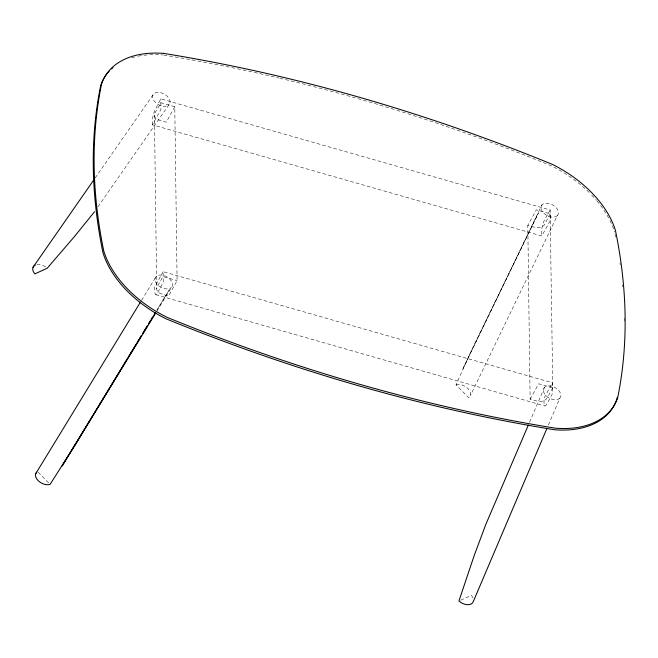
<?xml version="1.0" encoding="UTF-8"?>
<svg xmlns="http://www.w3.org/2000/svg" width="658" height="658" viewBox="0 0 658 658"><rect width="100%" height="100%" fill="white"/><g stroke="black" fill="none" stroke-linecap="round" stroke-linejoin="round"><path stroke-width="0.49" stroke-dasharray="3.29 2.47" d="M152.442 124.847L152.607 119.756A7.707 2.015 -74.1 0 1 155.403 109.253L160.815 98.873L550.187 209.992L550.327 220.471L541.805 235.967L152.442 124.847L160.955 109.351L160.815 98.873M544.47 387.406L529.155 423.184M559.777 398.246A9.467 6.012 28.8 0 1 544.553 393.903A9.467 6.012 28.8 0 1 552.037 386.328A9.467 6.012 28.8 0 1 559.777 398.246L548.18 425.545M456.035 384.881A9.541 6.054 28.8 0 1 468.06 388.656A9.541 6.054 28.8 0 1 468.644 397.679L456.035 384.881L471.58 350.089L538.532 212.666L462.632 369.418L542.036 204.745M557.342 215.594A9.467 6.012 28.8 0 1 542.126 211.251A9.467 6.012 28.8 0 1 549.603 203.667A9.467 6.012 28.8 0 1 557.342 215.594L470.544 395.335M550.121 213.801L544.84 224.181A7.707 5.601 -0.8 0 1 534.822 227.355L527.806 225.357L536.328 209.861L550.121 213.801L552.802 387.817L547.135 397.942A7.707 5.601 -0.8 0 1 537.117 401.117L530.126 399.274L527.806 225.357M174.781 106.686L166.26 122.182L159.252 120.175A7.707 5.601 -0.8 0 1 154.967 112.913L160.98 102.747L174.781 106.686L177.092 280.596L168.571 296.092L161.539 293.937A7.707 5.601 -0.8 0 1 157.262 286.682L162.937 276.557L177.092 280.596M163.118 271.688L154.597 287.184L154.901 292.473A7.707 2.015 -74.1 0 0 157.838 292.547L163.258 282.167L163.118 271.688L552.481 382.808L552.621 393.287L546.979 403.831A7.707 2.015 -74.1 0 1 544.043 403.757L543.969 398.304L552.481 382.808M530.126 399.274L538.639 383.779L552.802 387.817M550.187 209.992L544.536 220.002A7.707 2.015 -74.1 0 0 541.74 230.506L541.805 235.967M156.974 310.041L169.238 289.824L156.974 309.984M141.56 300.311L156.102 276.566M156.859 311.111L171.401 287.414A9.467 6.012 28.8 0 0 163.669 275.488A9.467 6.012 28.8 0 0 156.185 283.072A9.467 6.012 28.8 0 0 171.401 287.414M95.213 177.899L153.668 93.913M98.017 206.719L168.974 104.754A9.467 6.012 28.8 0 0 161.235 92.836A9.467 6.012 28.8 0 0 153.758 100.411A9.467 6.012 28.8 0 0 168.974 104.754M460.682 600.211L471.276 595.342A9.541 6.054 28.8 0 1 473.25 598.788M155.79 294.685L544.931 405.97M38.197 472.263L49.408 483.638M154.416 115.068L156.703 288.829M131.658 57.814A96.101 60.997 28.8 0 1 137.3 56.374M138.229 56.177A96.101 60.997 28.8 0 1 162.74 54.935M163.727 55.091A1264.166 802.406 28.8 0 1 278.869 78.022M279.839 78.253A1264.166 802.406 28.8 0 1 356.858 98.338A1264.166 802.406 28.8 0 1 395.886 109.968M396.864 110.273A1264.166 802.406 28.8 0 1 551.289 165.824A96.101 60.997 28.8 0 1 590.374 193.723M591.764 195.163A96.101 60.997 28.8 0 1 596.411 200.303M597.045 201.052A96.101 60.997 28.8 0 1 609.464 219.533M609.917 220.43A96.101 60.997 28.8 0 1 611.989 224.913M612.359 225.809A96.101 60.997 28.8 0 1 614.597 232.052M615 234.051A810.327 514.342 28.8 0 1 615.592 237.044M619.935 262.805A810.327 514.342 28.8 0 1 620.206 264.779M622.493 284.782A810.327 514.342 28.8 0 1 622.674 286.822M624.245 318.118A810.327 514.342 28.8 0 1 624.278 321.112M36.938 264.623A9.541 6.054 28.8 0 1 47.236 268.209"/><path stroke-width="0.99" d="M546.971 428.374L473.118 601.963A9.541 6.054 28.8 0 1 458.914 601.017L474.311 555.229L485.843 524.352L528.349 425.068M141.528 335.522L77.052 441.855L50.107 484.354A9.541 6.054 28.8 0 1 38.625 481.088A9.541 6.054 28.8 0 1 36.659 472.181M142.589 333.762L147.384 325.858M148.453 324.098L152.714 317.066M153.783 315.314L155.378 312.673M127.668 358.174L62.132 465.954L155.79 312.863M128.738 356.422L136.198 344.15M137.259 342.399L138.863 339.775M139.924 338.023L141.528 335.391M143.123 332.767L147.384 325.751M148.453 323.999L150.049 321.375M151.653 318.743L152.714 316.991M35.606 473.892L140.483 302.063M33.023 267.263L94.629 178.737M94.513 211.753L74.321 236.716L47.236 268.209L34.874 273.884A9.541 6.054 28.8 0 1 35.219 265.125M109.294 71.089A96.101 60.997 28.8 0 0 100.723 85.4A810.327 514.342 28.8 0 0 102.952 252.656A96.101 60.997 28.8 0 0 166.252 318.891A1264.166 802.406 28.8 0 0 360.683 386.369A1264.166 802.406 28.8 0 0 554.801 429.773A96.101 60.997 28.8 0 0 616.817 399.307A810.327 514.342 28.8 0 0 617.212 397.35M111.449 68.958A96.101 60.997 28.8 0 1 112.97 67.609M163.595 53.388A96.101 60.997 28.8 0 0 101.571 83.854A810.327 514.342 28.8 0 0 103.8 251.101A96.101 60.997 28.8 0 0 167.107 317.337A1264.166 802.406 28.8 0 0 361.538 384.815A1264.166 802.406 28.8 0 0 555.648 428.226A96.101 60.997 28.8 0 0 617.673 397.753A810.327 514.342 28.8 0 0 615.444 230.506A96.101 60.997 28.8 0 0 552.136 164.27A1264.166 802.406 28.8 0 0 357.705 96.792A1264.166 802.406 28.8 0 0 163.595 53.388"/></g></svg>
